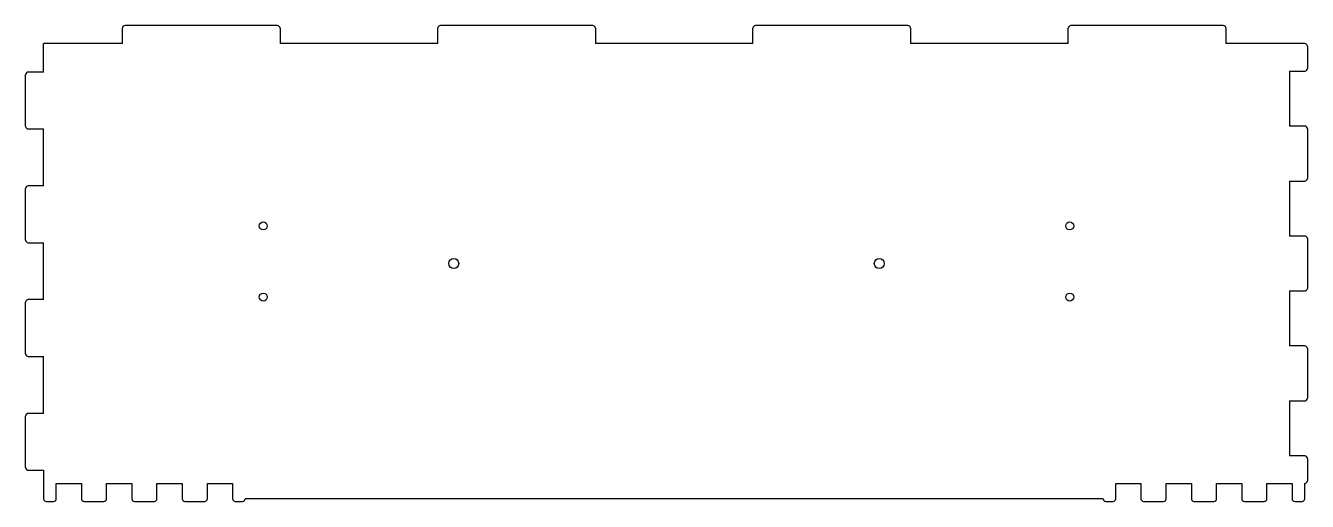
# Model space of a CAD drawing. Header units: millimetres. Extents: x 0 to 969, y 0 to 360.
import ezdxf

# ---------------------------------------------------------------- set-up
doc = ezdxf.new("R2010")
doc.units = ezdxf.units.MM
doc.layers.add('CutProfile', color=7, linetype='CONTINUOUS')

msp = doc.modelspace()

# ---------------------------------------------------------------- linework, layer by layer
at = {"layer": 'CutProfile'}
for p, q in [((190.4, 359.6), (75.2, 359.6)), ((428.8, 359.6), (313.6, 359.6)), ((667.2, 359.6), (552, 359.6)), ((905.6, 359.6), (790.4, 359.6)), ((73.2, 346), (73.2, 357.6)), ((192.4, 357.6), (192.4, 346)), ((311.6, 346), (311.6, 357.6)), ((430.8, 357.6), (430.8, 346)), ((550, 346), (550, 357.6)), ((669.2, 357.6), (669.2, 346)), ((788.4, 346), (788.4, 357.6)), ((907.6, 357.6), (907.6, 346)), ((13.6, 324.5), (13.6, 346)), ((73.2, 346), (13.6, 346)), ((311.6, 346), (192.4, 346)), ((550, 346), (430.8, 346)), ((788.4, 346), (669.2, 346)), ((967.2, 346), (907.6, 346)), ((969.2, 344), (969.2, 327.225)), ((0, 283.5), (0, 322.5)), ((13.6, 324.5), (2, 324.5)), ((955.6, 325.225), (967.2, 325.225)), ((955.6, 325.225), (955.6, 283.675)), ((2, 281.5), (13.6, 281.5)), ((13.6, 238.5), (13.6, 281.5)), ((967.2, 283.675), (955.6, 283.675)), ((969.2, 281.675), (969.2, 244.125)), ((0, 197.5), (0, 236.5)), ((13.6, 238.5), (2, 238.5)), ((955.6, 242.125), (967.2, 242.125)), ((955.6, 242.125), (955.6, 200.575)), ((2, 195.5), (13.6, 195.5)), ((13.6, 152.5), (13.6, 195.5)), ((967.2, 200.575), (955.6, 200.575)), ((969.2, 198.575), (969.2, 161.025)), ((955.6, 159.025), (967.2, 159.025)), ((955.6, 159.025), (955.6, 117.475)), ((0, 111.5), (0, 150.5)), ((13.6, 152.5), (2, 152.5)), ((967.2, 117.475), (955.6, 117.475)), ((2, 109.5), (13.6, 109.5)), ((13.6, 66.5), (13.6, 109.5)), ((969.2, 115.475), (969.2, 77.925)), ((955.6, 75.925), (967.2, 75.925)), ((955.6, 75.925), (955.6, 34.375)), ((0, 25.5), (0, 64.5)), ((13.6, 66.5), (2, 66.5)), ((967.2, 34.375), (955.6, 34.375)), ((969.2, 32.375), (969.2, 15.6)), ((2, 23.5), (13.6, 23.5)), ((13.6, 23.5), (13.6, 2)), ((23.125, 13.6), (42.175, 13.6)), ((23.125, 2), (23.125, 13.6)), ((42.175, 13.6), (42.175, 2)), ((61.225, 13.6), (80.275, 13.6)), ((61.225, 2), (61.225, 13.6)), ((80.275, 13.6), (80.275, 2)), ((99.325, 13.6), (118.375, 13.6)), ((99.325, 2), (99.325, 13.6)), ((118.375, 13.6), (118.375, 2)), ((137.425, 13.6), (156.475, 13.6)), ((137.425, 2), (137.425, 13.6)), ((156.475, 13.6), (156.475, 2)), ((824.325, 13.6), (843.375, 13.6)), ((824.325, 2), (824.325, 13.6)), ((843.375, 13.6), (843.375, 2)), ((862.425, 13.6), (881.475, 13.6)), ((862.425, 2), (862.425, 13.6)), ((881.475, 13.6), (881.475, 2)), ((900.525, 13.6), (919.575, 13.6)), ((900.525, 2), (900.525, 13.6)), ((919.575, 13.6), (919.575, 2)), ((938.625, 13.6), (957.675, 13.6)), ((938.625, 2), (938.625, 13.6)), ((957.675, 13.6), (957.675, 2)), ((967.2, 2), (967.2, 13.6)), ((15.6, 0), (21.125, 0)), ((44.175, 0), (59.225, 0)), ((82.275, 0), (97.325, 0)), ((120.375, 0), (135.425, 0)), ((158.475, 0), (164, 0)), ((814.8, 2), (166, 2)), ((816.8, 0), (822.325, 0)), ((845.375, 0), (860.425, 0)), ((883.475, 0), (898.525, 0)), ((921.575, 0), (936.625, 0)), ((959.675, 0), (965.2, 0))]:
    msp.add_line(p, q, dxfattribs=at)
for centre, radius in [((179.667, 208.2), 3), ((789.533, 208.2), 3), ((323.733, 179.8), 3.75), ((645.467, 179.8), 3.75), ((179.667, 154.4), 3), ((789.533, 154.4), 3)]:
    msp.add_circle(centre, radius, dxfattribs=at)
for centre, start, end in [((75.2, 357.6), 90, 180), ((190.4, 357.6), 0, 90), ((313.6, 357.6), 90, 180), ((428.8, 357.6), 0, 90), ((552, 357.6), 90, 180), ((667.2, 357.6), 0, 90), ((790.4, 357.6), 90, 180), ((905.6, 357.6), 0, 90), ((967.2, 344), 0, 90), ((2, 322.5), 90, 180), ((967.2, 327.225), -90, 0), ((2, 283.5), 180, -90), ((967.2, 281.675), 0, 90), ((967.2, 244.125), -90, 0), ((2, 236.5), 90, 180), ((2, 197.5), 180, -90), ((967.2, 198.575), 0, 90), ((967.2, 161.025), -90, 0), ((2, 150.5), 90, 180), ((967.2, 115.475), 0, 90), ((2, 111.5), 180, -90), ((967.2, 77.925), -90, 0), ((2, 64.5), 90, 180), ((967.2, 32.375), 0, 90), ((2, 25.5), 180, -90), ((967.2, 15.6), -90, 0), ((15.6, 2), -180, -90), ((21.125, 2), -90, 0), ((44.175, 2), -180, -90), ((59.225, 2), -90, 0), ((82.275, 2), -180, -90), ((97.325, 2), -90, 0), ((120.375, 2), -180, -90), ((135.425, 2), -90, 0), ((158.475, 2), -180, -90), ((164, 2), -90, 0), ((816.8, 2), -180, -90), ((822.325, 2), -90, 0), ((845.375, 2), -180, -90), ((860.425, 2), -90, 0), ((883.475, 2), -180, -90), ((898.525, 2), -90, 0), ((921.575, 2), -180, -90), ((936.625, 2), -90, 0), ((959.675, 2), -180, -90), ((965.2, 2), -90, 0)]:
    msp.add_arc(centre, 2, start, end, dxfattribs=at)

doc.saveas('drawing.dxf')
